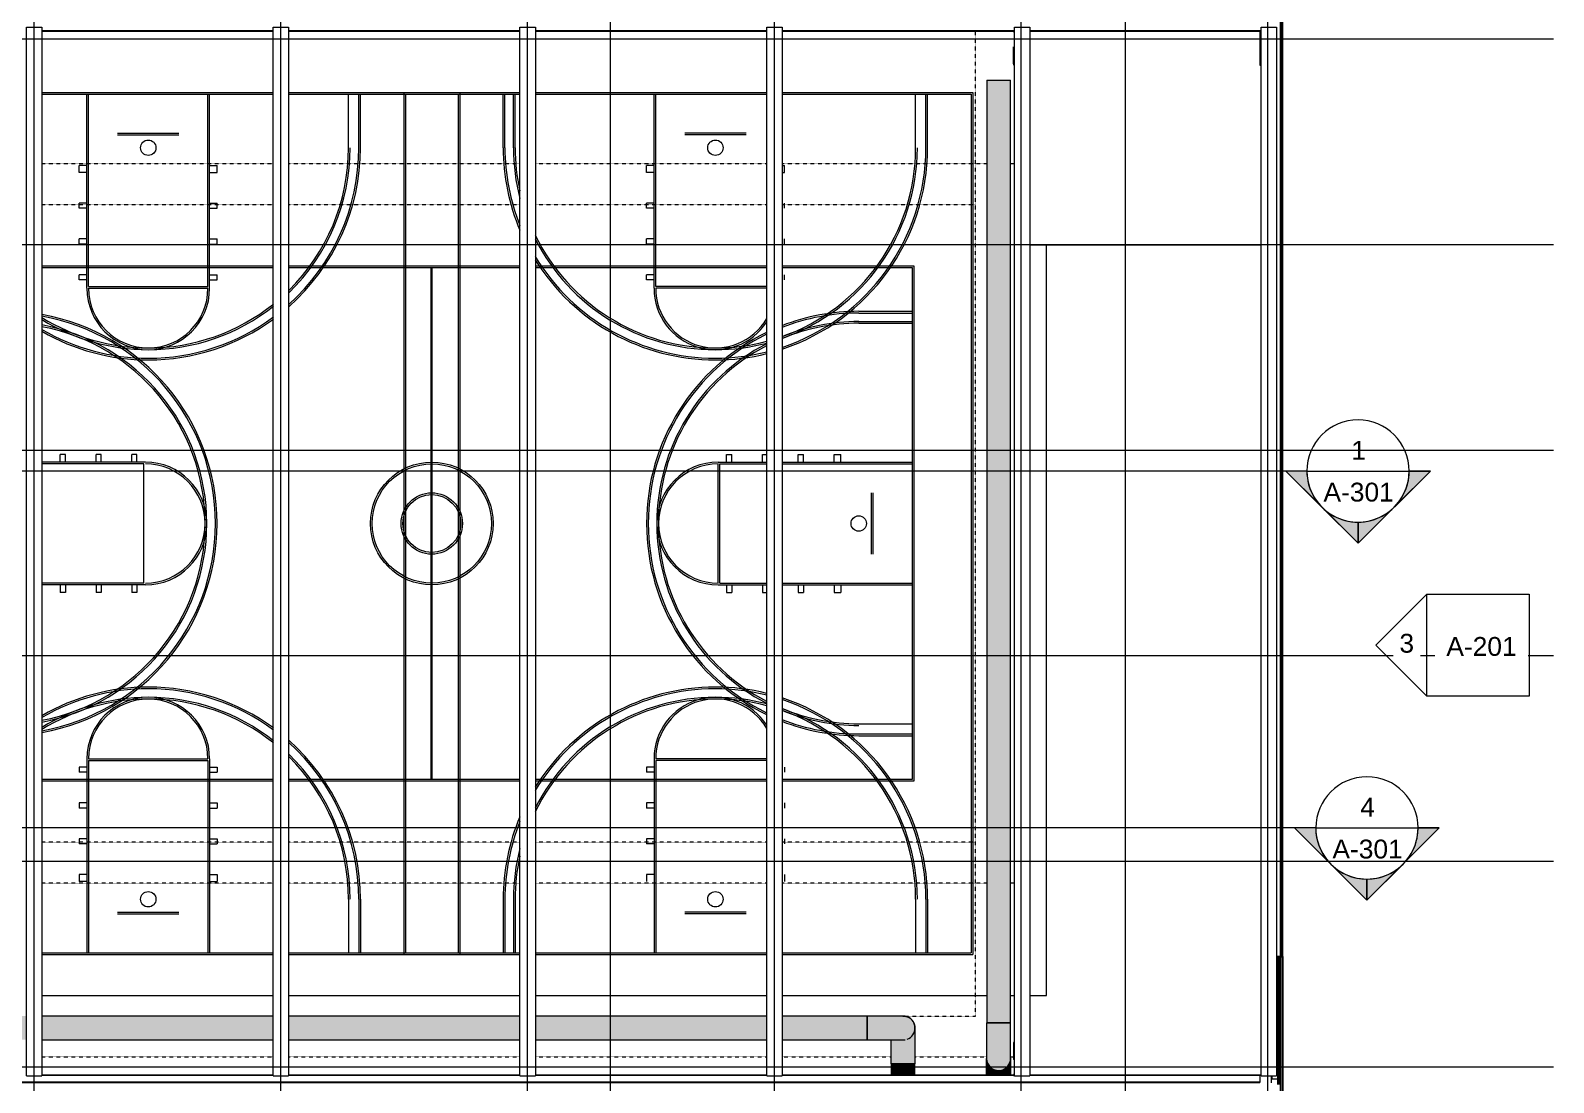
# Model space of a CAD drawing. Header units: inches. Extents: x 21571 to 32399, y -23276 to -19987.
# Drawn here: x 30612 to 32399, y -22368 to -21133 of the extents above; entities that cross this region are included whole.
import ezdxf

# ---------------------------------------------------------------- set-up
doc = ezdxf.new("R2010")
doc.units = ezdxf.units.IN
doc.header["$MEASUREMENT"] = 0
for name, pattern in [('Dash 1_16_', [0.125, 0.0625, -0.0625]), ('Grid Line 1_2_', [0.875, 0.5, -0.125, 0.125, -0.125]), ('Hidden', [0.28125, 0.1875, -0.09375])]:
    doc.linetypes.add(name, pattern=pattern)
for name, color, linetype, lineweight in [('A-FLOR', 192, 'Continuous', 9), ('A-FLOR-CLRS', 90, 'Dash 1_16_', 9), ('A-FLOR-OTLN', 90, 'Continuous', 9), ('A-GLAZ-CWMG', 51, 'Continuous', 9), ('A-PROP-SBCK', 71, 'Hidden', 25), ('A-WALL', 113, 'Continuous', 9), ('A-WALL-PATT', 111, 'Continuous', 25), ('C-BLDG-PADS', 91, 'Continuous', 9), ('C-TOPO', 7, 'Continuous', 9), ('G-ANNO-SYMB', 111, 'Continuous', 9), ('L-SITE-WALL', 31, 'Continuous', 9), ('M-HVAC-DUCT', 70, 'Continuous', 9), ('M-HVAC-DUCT-ANNO', 70, 'Continuous', 9), ('S-BEAM', 12, 'Continuous', 9), ('S-COLS', 52, 'Continuous', 9), ('S-GRID', 1, 'Continuous', 9)]:
    doc.layers.add(name, color=color, linetype=linetype, lineweight=lineweight)
doc.styles.add('Arial_1', font='arial.ttf', dxfattribs={"height": 22.129491})
pattern_1 = [(45, (5793.642, 0), (-23.758788, 23.758788), []), (45, (5793.642, 36), (-23.758788, 23.758788), [])]

# ---------------------------------------------------------------- blocks, each defined once
blk = doc.blocks.new('Family7 - Family7-772884-Roof Low')
at = {"layer": 'S-BEAM'}
for p, q in [((23076.9, -22360.2), (23076.9, -21129.5)), ((23076.9, -21129.5), (23094.9, -21129.5)), ((23094.9, -21129.5), (23094.9, -22360.2)), ((23076.9, -22360.2), (23094.9, -22360.2))]:
    blk.add_line(p, q, dxfattribs=at)
blk = doc.blocks.new('Girt_Z - 8_D-904143-Roof Low')
at = {"layer": 'S-BEAM'}
for p, q in [((22791.5, -22367.4), (26260.9, -22367.4)), ((22791.5, -22367.5), (26260.9, -22367.5)), ((22791.5, -22368.1), (26260.9, -22368.1)), ((25103.4, -22360.1), (24831.9, -22360.1)), ((25392.9, -22360.1), (25121.4, -22360.1)), ((25682.4, -22360.1), (25410.9, -22360.1)), ((25971.9, -22360.1), (25700.4, -22360.1)), ((26260.9, -22360.1), (25991.3, -22360.1)), ((26260.9, -22360.1), (26260.9, -22360.2)), ((26260.9, -22360.2), (26260.9, -22367.4)), ((26260.9, -22367.4), (26260.9, -22367.5)), ((26260.9, -22367.5), (26260.9, -22368.1))]:
    blk.add_line(p, q, dxfattribs=at)
blk = doc.blocks.new('Girt_Z - 8_D-984127-Roof Low')
at = {"layer": 'S-BEAM'}
for p, q in [((26282.6, -22364.1), (26282.6, -22220.5)), ((26282.7, -22364.1), (26282.7, -22220.5)), ((26283.3, -22364.1), (26283.3, -22220.5)), ((26275.3, -22360.2), (26275.3, -22364.1)), ((26275.4, -22364.1), (26275.3, -22364.1)), ((26282.2, -22364.1), (26275.4, -22364.1)), ((26282.6, -22364.1), (26282.2, -22364.1)), ((26282.7, -22364.1), (26282.6, -22364.1)), ((26283.3, -22364.1), (26282.7, -22364.1))]:
    blk.add_line(p, q, dxfattribs=at)
blk = doc.blocks.new('Round Elbow - 1_5 D-870650-Roof Low')
at = {"layer": 'M-HVAC-DUCT'}
for points in [[(25810.6, -22304.1), (25856.4, -22304.1), (25856.1, -22301.5), (25855.2, -22298.7), (25854.2, -22296.6), (25852.9, -22294.9), (25851.4, -22293.3), (25849.4, -22291.9), (25846.8, -22290.8), (25844.4, -22290.2), (25841.2, -22290.1), (25800.4, -22290.1), (25800.4, -22304.1), (25805.5, -22304.1)], [(25842.1, -22318.1), (25843.6, -22317.9), (25845.4, -22317.7), (25847.3, -22317.1), (25849.7, -22315.9), (25851.6, -22314.5), (25853.1, -22313.1), (25854.6, -22310.8), (25855.5, -22308.8), (25856.1, -22306.5), (25856.4, -22304.1), (25800.4, -22304.1), (25800.4, -22318.1), (25841.4, -22318.1)]]:
    blk.add_hatch(color=256, dxfattribs=at).paths.add_polyline_path(points, flags=0)
for p, q in [((25800.4, -22304.1), (25800.4, -22290.1)), ((25800.4, -22318.1), (25800.4, -22304.1))]:
    blk.add_line(p, q, dxfattribs=at)
at = {"layer": 'M-HVAC-DUCT', "flags": 128}
for points in [[(25842.4, -22290.1), (25842.3, -22290.1), (25842.2, -22290.1), (25842.1, -22290.1), (25841.8, -22290.1), (25841.5, -22290.1), (25841.2, -22290.1), (25840.7, -22290.1), (25840.2, -22290.1), (25839.7, -22290.1), (25839, -22290.1), (25838.4, -22290.1), (25837.6, -22290.1), (25836.8, -22290.1), (25835.9, -22290.1), (25835, -22290.1), (25834, -22290.1), (25833, -22290.1), (25831.9, -22290.1), (25830.8, -22290.1), (25829.6, -22290.1), (25828.4, -22290.1), (25827.1, -22290.1), (25825.8, -22290.1), (25824.4, -22290.1), (25823, -22290.1), (25821.6, -22290.1), (25820.2, -22290.1), (25818.7, -22290.1), (25817.1, -22290.1), (25815.6, -22290.1), (25814, -22290.1), (25812.4, -22290.1), (25810.8, -22290.1), (25809.1, -22290.1), (25807.5, -22290.1), (25805.8, -22290.1), (25804.2, -22290.1), (25802.5, -22290.1), (25800.8, -22290.1), (25800.4, -22290.1)], [(25800.4, -22318.1), (25802, -22318.1), (25803.7, -22318.1), (25805.4, -22318.1), (25807, -22318.1), (25808.7, -22318.1), (25810.3, -22318.1), (25812, -22318.1), (25813.6, -22318.1), (25815.2, -22318.1), (25816.7, -22318.1), (25818.2, -22318.1), (25819.8, -22318.1), (25821.2, -22318.1), (25822.7, -22318.1), (25824.1, -22318.1), (25825.4, -22318.1), (25826.8, -22318.1), (25828.1, -22318.1), (25829.3, -22318.1), (25830.5, -22318.1), (25831.6, -22318.1), (25832.7, -22318.1), (25833.8, -22318.1), (25834.8, -22318.1), (25835.7, -22318.1), (25836.6, -22318.1), (25837.4, -22318.1), (25838.2, -22318.1), (25838.9, -22318.1), (25839.5, -22318.1), (25840.1, -22318.1), (25840.6, -22318.1), (25841, -22318.1), (25841.4, -22318.1), (25841.7, -22318.1), (25842, -22318.1), (25842.2, -22318.1), (25842.3, -22318.1), (25842.4, -22318.1), (25842.4, -22318.1)]]:
    blk.add_lwpolyline(points, dxfattribs=at)
at = {"layer": 'M-HVAC-DUCT'}
for start, end in [(90, 90.5138), (81.7791, 90), (0, 80), (290, 0), (270, 280)]:
    blk.add_arc((25842.4, -22304.1), 14, start, end, dxfattribs=at)
blk = doc.blocks.new('Round Elbow - 1_5 D-V4-Roof Low')
at = {"layer": 'M-HVAC-DUCT'}
for points in [[(25949.2, -22359.3), (25954.5, -22359.3), (25954.5, -22354.1), (25952, -22353.8), (25949.2, -22352.9), (25947.1, -22351.8), (25945.2, -22350.4), (25943.5, -22348.5), (25942.2, -22346.7), (25941.3, -22344.3), (25940.7, -22342.3), (25940.5, -22341), (25940.5, -22359.3), (25949.1, -22359.3)], [(25956.7, -22359.3), (25968.5, -22359.3), (25968.5, -22340.2), (25968.3, -22342.6), (25967.4, -22345.5), (25966.4, -22347.4), (25964.9, -22349.5), (25962.5, -22351.5), (25960.4, -22352.7), (25957.8, -22353.6), (25955.8, -22354), (25954.5, -22354.1), (25954.5, -22359.3), (25955.8, -22359.3)]]:
    blk.add_hatch(color=256, dxfattribs=at).paths.add_polyline_path(points, flags=0)
at = {"layer": 'M-HVAC-DUCT', "flags": 128}
for points in [[(25940.5, -22359.3), (25940.5, -22358.3), (25940.5, -22357), (25940.5, -22355.6), (25940.5, -22354.4), (25940.5, -22353.1), (25940.5, -22351.9), (25940.5, -22350.8), (25940.5, -22349.7), (25940.5, -22348.6), (25940.5, -22347.6), (25940.5, -22346.7), (25940.5, -22345.8), (25940.5, -22345), (25940.5, -22344.2), (25940.5, -22343.5), (25940.5, -22342.9), (25940.5, -22342.3), (25940.5, -22341.8), (25940.5, -22341.4), (25940.5, -22341), (25940.5, -22340.7), (25940.5, -22340.4), (25940.5, -22340.2), (25940.5, -22340.1), (25940.5, -22340.1), (25940.5, -22340.1)], [(25968.5, -22339.7), (25968.5, -22339.9), (25968.5, -22340.1)], [(25968.5, -22340.1), (25968.5, -22340.2), (25968.5, -22340.4), (25968.5, -22340.6), (25968.5, -22340.9), (25968.5, -22341.3), (25968.5, -22341.7), (25968.5, -22342.2), (25968.5, -22342.7), (25968.5, -22343.4), (25968.5, -22344.1), (25968.5, -22344.8), (25968.5, -22345.6), (25968.5, -22346.5), (25968.5, -22347.4), (25968.5, -22348.4), (25968.5, -22349.4), (25968.5, -22350.5), (25968.5, -22351.6), (25968.5, -22352.8), (25968.5, -22354), (25968.5, -22355.3), (25968.5, -22356.6), (25968.5, -22358), (25968.5, -22359.3)]]:
    blk.add_lwpolyline(points, dxfattribs=at)
at = {"layer": 'M-HVAC-DUCT'}
for start, end in [(351.7795, 0), (193.7244, 200)]:
    blk.add_arc((25954.5, -22340.1), 14, start, end, dxfattribs=at)
blk = doc.blocks.new('Round Elbow - 1_5 D-V5-Roof Low')
at = {"layer": 'M-HVAC-DUCT'}
for points in [[(25854.7, -22346.1), (25856.4, -22346.1), (25856.4, -22304.1), (25856.1, -22306.6), (25855.1, -22309.6), (25853.9, -22311.8), (25852.5, -22313.7), (25850.3, -22315.5), (25848.2, -22316.7), (25845.6, -22317.6), (25843.1, -22318), (25842.4, -22318.1), (25842.4, -22346.1), (25854.5, -22346.1)], [(25842.4, -22346.1), (25842.4, -22318.1), (25828.4, -22318.1), (25828.4, -22346.1), (25839.9, -22346.1)]]:
    blk.add_hatch(color=256, dxfattribs=at).paths.add_polyline_path(points, flags=0)
for p, q in [((25842.2, -22290.1), (25842.4, -22290.1)), ((25842.4, -22346.1), (25828.4, -22346.1)), ((25856.4, -22346.1), (25842.4, -22346.1))]:
    blk.add_line(p, q, dxfattribs=at)
at = {"layer": 'M-HVAC-DUCT', "flags": 128}
for points in [[(25842.4, -22290.1), (25842.9, -22290.1), (25843.5, -22290.1), (25844, -22290.2), (25844.6, -22290.2), (25844.8, -22290.3)], [(25844.8, -22290.3), (25845.1, -22290.3), (25845.7, -22290.5), (25846.2, -22290.6), (25846.8, -22290.8), (25847.1, -22290.9)], [(25847.2, -22290.9), (25847.3, -22291), (25847.8, -22291.2), (25848.3, -22291.4), (25848.8, -22291.6), (25849.3, -22291.9), (25849.8, -22292.2), (25850.3, -22292.5), (25850.7, -22292.8), (25851.2, -22293.2), (25851.3, -22293.3)], [(25851.4, -22293.3), (25851.6, -22293.5), (25852, -22293.9), (25852.4, -22294.3), (25852.8, -22294.7), (25853.1, -22295.1), (25853.5, -22295.6), (25853.8, -22296), (25854.1, -22296.5), (25854.4, -22297), (25854.7, -22297.5), (25855, -22298), (25855.2, -22298.5), (25855.4, -22299), (25855.5, -22299.3)], [(25855.5, -22299.3), (25855.6, -22299.5), (25855.8, -22300), (25855.9, -22300.6), (25856, -22301.1), (25856.2, -22301.7), (25856.2, -22302.2), (25856.3, -22302.8), (25856.3, -22303.3), (25856.4, -22303.9), (25856.4, -22304.1)], [(25856.4, -22304.1), (25856.4, -22304.2), (25856.4, -22304.4), (25856.4, -22304.6), (25856.4, -22304.9), (25856.4, -22305.3), (25856.4, -22305.7), (25856.4, -22306.2), (25856.4, -22306.7), (25856.4, -22307.4), (25856.4, -22308.1), (25856.4, -22308.8), (25856.4, -22309.6), (25856.4, -22310.5), (25856.4, -22311.4), (25856.4, -22312.4), (25856.4, -22313.4), (25856.4, -22314.5), (25856.4, -22315.6), (25856.4, -22316.8), (25856.4, -22318), (25856.4, -22319.3), (25856.4, -22320.6), (25856.4, -22322), (25856.4, -22323.4), (25856.4, -22324.8), (25856.4, -22326.3), (25856.4, -22327.8), (25856.4, -22329.3), (25856.4, -22330.8), (25856.4, -22332.4), (25856.4, -22334), (25856.4, -22335.6), (25856.4, -22337.3), (25856.4, -22338.9), (25856.4, -22340.6), (25856.4, -22342.2), (25856.4, -22343.9), (25856.4, -22345.6), (25856.4, -22346.1)], [(25828.4, -22346.1), (25828.4, -22344.4), (25828.4, -22342.7), (25828.4, -22341), (25828.4, -22339.4), (25828.4, -22337.7), (25828.4, -22336.1), (25828.4, -22334.4), (25828.4, -22332.8), (25828.4, -22331.3), (25828.4, -22329.7), (25828.4, -22328.2), (25828.4, -22326.7), (25828.4, -22325.2), (25828.4, -22323.7), (25828.4, -22322.3), (25828.4, -22321), (25828.4, -22319.6), (25828.4, -22318.4), (25828.4, -22318.1)]]:
    blk.add_lwpolyline(points, dxfattribs=at)
at = {"layer": 'M-HVAC-DUCT'}
for start, end in [(90, 90.5138), (87.1921, 90), (81.7791, 82.4821)]:
    blk.add_arc((25842.4, -22304.1), 14, start, end, dxfattribs=at)
blk = doc.blocks.new('Round Elbow - 1_5 D-V7-Roof Low')
at = {"layer": 'M-HVAC-DUCT'}
for points in [[(25954.5, -22354.1), (25954.5, -22298.1), (25940.5, -22298.1), (25940.6, -22340.8), (25940.9, -22343.1), (25941.7, -22345.5), (25942.6, -22347.3), (25944.2, -22349.4), (25945.5, -22350.8), (25947.8, -22352.3), (25949.8, -22353.2), (25952.1, -22353.8)], [(25954.5, -22354.1), (25957, -22353.8), (25959.7, -22353), (25961.5, -22352.2), (25963.5, -22350.8), (25965.5, -22348.7), (25966.7, -22347.1), (25967.7, -22344.8), (25968.4, -22342), (25968.5, -22339.1), (25968.4, -22298.1), (25954.5, -22298.1), (25954.5, -22353.8)]]:
    blk.add_hatch(color=256, dxfattribs=at).paths.add_polyline_path(points, flags=0)
for p, q in [((25940.5, -22298.1), (25954.5, -22298.1)), ((25954.5, -22298.1), (25968.5, -22298.1))]:
    blk.add_line(p, q, dxfattribs=at)
at = {"layer": 'M-HVAC-DUCT', "flags": 128}
for points in [[(25940.5, -22298.1), (25940.5, -22299.7), (25940.5, -22301.4), (25940.5, -22303.1), (25940.5, -22304.7), (25940.5, -22306.4), (25940.5, -22308), (25940.5, -22309.7), (25940.5, -22311.3), (25940.5, -22312.8), (25940.5, -22314.4), (25940.5, -22315.9), (25940.5, -22317.4), (25940.5, -22318.9), (25940.5, -22320.4), (25940.5, -22321.8), (25940.5, -22323.1), (25940.5, -22324.5), (25940.5, -22325.7), (25940.5, -22327), (25940.5, -22328.2), (25940.5, -22329.3), (25940.5, -22330.4), (25940.5, -22331.5), (25940.5, -22332.5), (25940.5, -22333.4), (25940.5, -22334.3), (25940.5, -22335.1), (25940.5, -22335.9), (25940.5, -22336.6), (25940.5, -22337.2), (25940.5, -22337.8), (25940.5, -22338.3), (25940.5, -22338.7), (25940.5, -22339.1), (25940.5, -22339.4), (25940.5, -22339.7), (25940.5, -22339.9), (25940.5, -22340), (25940.5, -22340.1), (25940.5, -22340.1)], [(25968.5, -22340.1), (25968.5, -22340), (25968.5, -22339.9), (25968.5, -22339.8), (25968.5, -22339.5), (25968.5, -22339.2), (25968.5, -22338.8), (25968.5, -22338.4), (25968.5, -22337.9), (25968.5, -22337.4), (25968.5, -22336.7), (25968.5, -22336.1), (25968.5, -22335.3), (25968.5, -22334.5), (25968.5, -22333.6), (25968.5, -22332.7), (25968.5, -22331.7), (25968.5, -22330.7), (25968.5, -22329.6), (25968.5, -22328.5), (25968.5, -22327.3), (25968.5, -22326.1), (25968.5, -22324.8), (25968.5, -22323.5), (25968.5, -22322.1), (25968.5, -22320.7), (25968.5, -22319.3), (25968.5, -22317.8), (25968.5, -22316.4), (25968.5, -22314.8), (25968.5, -22313.3), (25968.5, -22311.7), (25968.5, -22310.1), (25968.5, -22308.5), (25968.5, -22306.8), (25968.5, -22305.2), (25968.5, -22303.5), (25968.5, -22301.9), (25968.5, -22300.2), (25968.5, -22298.5), (25968.5, -22298.1)]]:
    blk.add_lwpolyline(points, dxfattribs=at)
at = {"layer": 'M-HVAC-DUCT'}
for start, end in [(180, 270), (351.7795, 0), (270, 350)]:
    blk.add_arc((25954.5, -22340.1), 14, start, end, dxfattribs=at)
blk = doc.blocks.new('Rectangular Mullion - Profile_Polycarbonate_right-1002646-Roof Low')
at = {"layer": 'A-GLAZ-CWMG', "lineweight": 13}
for p, q in [((0, 1.141125), (-3.622, 1.141125)), ((-3.622, 1.141125), (-3.622, 0.787125)), ((-3.622, 0.787125), (-3.372, 0.787125)), ((-3.5595, 0.849625), (-3.5595, 1.078625)), ((-3.5595, 1.078625), (-0.0625, 1.078625)), ((-3.372, 0.849625), (-3.5595, 0.849625)), ((-3.372, 0.787125), (-3.372, 0.849625)), ((-0.0625, 1.078625), (-0.0625, -0.922375)), ((0, -0.984875), (0, 1.141125)), ((-2.7715, -0.859875), (-2.834, -0.859875)), ((-2.834, -0.859875), (-2.834, -0.984875)), ((-2.834, -0.984875), (0, -0.984875)), ((-2.7715, -0.922375), (-2.7715, -0.859875)), ((-0.0625, -0.922375), (-2.7715, -0.922375))]:
    blk.add_line(p, q, dxfattribs=at)
blk = doc.blocks.new('Section - Section Head - Filled-1526-Roof Low')
at = {"layer": 'G-ANNO-SYMB'}
h = blk.add_hatch(color=256, dxfattribs=at)
edge = h.paths.add_edge_path(flags=0)
edge.add_line((-0.4268, 0.1768), (-0.25, 0.3536))
edge.add_line((-0.25, 0.3536), (-0.25, 0.25))
edge.add_arc((-0.25, 0), 0.25, 90, 135)
h = blk.add_hatch(color=256, dxfattribs=at)
edge = h.paths.add_edge_path(flags=0)
edge.add_arc((-0.25, 0), 0.25, 45, 90)
edge.add_line((-0.25, 0.25), (-0.25, 0.3536))
edge.add_line((-0.25, 0.3536), (-0.0732, 0.1768))
h = blk.add_hatch(color=256, dxfattribs=at)
edge = h.paths.add_edge_path(flags=0)
edge.add_arc((-0.25, 0), 0.2503, 137.9216, 180)
edge.add_line((-0.5003, 0), (-0.6036, 0))
edge.add_line((-0.6036, 0), (-0.4358, 0.1678))
h = blk.add_hatch(color=256, dxfattribs=at)
edge = h.paths.add_edge_path(flags=0)
edge.add_line((-0.0642, 0.1678), (0.1036, 0))
edge.add_line((0.1036, 0), (0.0003, 0))
edge.add_arc((-0.25, 0), 0.2503, 0, 42.0784)
for p, q in [((-0.25, 0.3536), (-0.6036, 0)), ((-0.25, 0.3536), (-0.4268, 0.1768)), ((-0.25, 0.3536), (0.1036, 0)), ((-0.25, 0.25), (-0.25, 0.3536)), ((-0.0732, 0.1768), (-0.25, 0.3536)), ((-0.25, 0.3536), (-0.25, 0.25)), ((-0.4358, 0.1678), (-0.6036, 0)), ((0.1036, 0), (-0.0642, 0.1678)), ((-0.6036, 0), (-0.5003, 0)), ((0.0003, 0), (0.1036, 0)), ((-0.5, 0), (-0.6036, 0)), ((0, 0), (0.1036, 0))]:
    blk.add_line(p, q, dxfattribs=at)
for radius, start, end in [(0.25, 360, 180), (0.25, 90, 135), (0.25, 45, 90), (0.2503, 137.9216, 180), (0.2503, 0, 42.0784), (0.25, 180, 360)]:
    blk.add_arc((-0.25, 0), radius, start, end, dxfattribs=at)
blk = doc.blocks.new('Elevation - Detail Number-93309-Roof Low')
at = {"layer": 'G-ANNO-SYMB'}
for p, q in [((-0.25, -0.25), (-0.25, 0.25)), ((-0.25, 0.25), (0.25, 0.25)), ((0.25, 0.25), (0.25, -0.25)), ((0.25, -0.25), (-0.25, -0.25))]:
    blk.add_line(p, q, dxfattribs=at)
blk = doc.blocks.new('Elevation - Detail Number-93036-Roof Low')
at = {"layer": 'G-ANNO-SYMB'}
for p, q in [((0, 0.25), (-0.25, 0)), ((0.25, 0), (0, 0.25)), ((-0.25, 0), (0.25, 0))]:
    blk.add_line(p, q, dxfattribs=at)

msp = doc.modelspace()

# ---------------------------------------------------------------- hatches: boundary and pattern name
at = {"layer": 'A-WALL-PATT', "lineweight": 9}
h = msp.add_hatch(dxfattribs=at)
h.set_pattern_fill('FP_3', color=256, style=0, pattern_type=2)
h.set_pattern_definition([(0, (5793.642, 0), (0, 30), []), (90, (5793.642, 0), (-30, 2e-15), [])])
h.paths.add_polyline_path([(32078.9, -22220.4), (32079.9, -22220.4), (32079.9, -21123.8), (32078.9, -21123.8), (32078.9, -22104.4)], flags=0)
at = {"layer": 'M-HVAC-DUCT', "lineweight": 5}
for points in [[(31741.2, -22298.1), (31748.2, -22298), (31748.2, -21191.9), (31734.2, -21191.9), (31734.2, -22298.1), (31739.2, -22298.1)], [(31748.2, -22298.1), (31762.2, -22298), (31762.2, -21191.9), (31748.2, -21191.9), (31748.2, -22298)], [(31636, -22359.3), (31636, -22346.1), (31622, -22346.1), (31622, -22359.3), (31634, -22359.3)], [(31649.3, -22359.3), (31650, -22359.3), (31650, -22346.1), (31636, -22346.1), (31636, -22359.3), (31649.2, -22359.3)]]:
    msp.add_hatch(color=256, dxfattribs=at).paths.add_polyline_path(points, flags=0)
h = msp.add_hatch(color=256, dxfattribs=at)
h.paths.add_polyline_path([(31494, -22304.1), (31594, -22304.1), (31594, -22290.1), (31494, -22290.1), (31494, -22301.8)], flags=0)
h.paths.add_polyline_path([(31476, -22304.1), (31476, -22290.1), (31204.5, -22290.1), (31204.5, -22304.1), (31466.4, -22304.1)], flags=0)
h.paths.add_polyline_path([(31186.5, -22304.1), (31186.5, -22290.1), (30915, -22290.2), (30915, -22304.1), (31051.7, -22304.1)], flags=0)
h.paths.add_polyline_path([(30897, -22304.1), (30897, -22290.1), (30625.5, -22290.1), (30625.5, -22304.1), (30775.3, -22304.1)], flags=0)
h.paths.add_polyline_path([(30607.5, -22304.1), (30607.5, -22290.1), (30336, -22290.1), (30336, -22304.1), (30498.8, -22304.1)], flags=0)
h.paths.add_polyline_path([(30318, -22304.1), (30318, -22290.1), (30196, -22290.1), (30196, -22304.1), (30222.3, -22304.1)], flags=0)
h = msp.add_hatch(color=256, dxfattribs=at)
h.paths.add_polyline_path([(30637, -22318.1), (30897, -22317.9), (30897, -22304.1), (30625.5, -22304.1), (30625.5, -22318.1)], flags=0)
h.paths.add_polyline_path([(31328.2, -22318.1), (31476, -22318.1), (31476, -22304.1), (31204.5, -22304.1), (31204.5, -22318.1)], flags=0)
h.paths.add_polyline_path([(30196, -22318.1), (30318, -22318), (30318, -22304.1), (30196, -22304.1), (30196, -22317.8)], flags=0)
h.paths.add_polyline_path([(30336, -22318.1), (30607.5, -22318), (30607.5, -22304.1), (30336, -22304.1), (30336, -22318)], flags=0)
h.paths.add_polyline_path([(31186.5, -22318.1), (31186.5, -22304.1), (30915, -22304.1), (30915, -22318.1), (31051.7, -22318.1)], flags=0)
h.paths.add_polyline_path([(31594, -22318.1), (31594, -22304.1), (31494, -22304.1), (31494, -22318.1), (31570.1, -22318.1)], flags=0)
at = {"layer": 'S-COLS'}
h = msp.add_hatch(dxfattribs=at)
h.set_pattern_fill('FP_2', color=256, style=0, pattern_type=2)
h.set_pattern_definition(pattern_1)
h.paths.add_polyline_path([(31765.5, -21173.9), (31766.9, -21173.9), (31766.9, -21172.6), (31765.5, -21172.6)], flags=0)
h = msp.add_hatch(dxfattribs=at)
h.set_pattern_fill('FP_2', color=256, style=0, pattern_type=2)
h.set_pattern_definition(pattern_1)
h.paths.add_polyline_path([(31765.5, -22360.1), (31766.9, -22360.1), (31766.9, -22358.8), (31765.5, -22358.8)], flags=0)

# ---------------------------------------------------------------- linework, layer by layer
at = {"layer": 'A-FLOR'}
for p, q in [((32055, -21174.6), (32055, -21133.8)), ((32056.4, -21174.6), (32055, -21174.6)), ((31784.9, -21385.1), (32056.4, -21385.1)), ((31804.3, -22266.1), (31804.3, -21385.1)), ((30625.5, -22266.1), (30897, -22266.1)), ((30915, -22266.1), (31186.5, -22266.1)), ((31204.5, -22266.1), (31476, -22266.1)), ((31494, -22266.1), (31734.2, -22266.1)), ((31762.2, -22266.1), (31766.9, -22266.1)), ((31784.9, -22266.1), (31804.3, -22266.1))]:
    msp.add_line(p, q, dxfattribs=at)
at = {"layer": 'A-FLOR-CLRS'}
for p, q in [((31721, -22290.1), (31721, -21134.1)), ((30897, -21290.1), (30625.5, -21290.1)), ((31186.5, -21290.1), (30915, -21290.1)), ((31476, -21290.1), (31204.5, -21290.1)), ((31734.2, -21290.1), (31494, -21290.1)), ((31766.9, -21290.1), (31762.2, -21290.1)), ((30897, -21338.1), (30625.5, -21338.1)), ((31186.5, -21338.1), (30915, -21338.1)), ((31476, -21338.1), (31204.5, -21338.1)), ((31721, -21338.1), (31494, -21338.1)), ((30897, -22086.1), (30625.5, -22086.1)), ((31186.5, -22086.1), (30915, -22086.1)), ((31476, -22086.1), (31204.5, -22086.1)), ((31721, -22086.1), (31494, -22086.1)), ((30897, -22134.1), (30625.5, -22134.1)), ((31186.5, -22134.1), (30915, -22134.1)), ((31476, -22134.1), (31204.5, -22134.1)), ((31734.2, -22134.1), (31494, -22134.1)), ((31766.9, -22134.1), (31762.2, -22134.1)), ((31635.8, -22290.1), (31721, -22290.1)), ((30625.5, -22338.1), (30897, -22338.1)), ((30915, -22338.1), (31186.5, -22338.1)), ((31204.5, -22338.1), (31476, -22338.1)), ((31494, -22338.1), (31622, -22338.1)), ((31650, -22338.1), (31734.2, -22338.1)), ((31762.2, -22338.1), (31765.5, -22338.1))]:
    msp.add_line(p, q, dxfattribs=at)
at = {"layer": 'A-FLOR-OTLN'}
for p, q in [((30625.5, -21206.1), (30897, -21206.1)), ((30625.5, -21208.1), (30897, -21208.1)), ((30678.3, -21436.1), (30678.3, -21208.1)), ((30680.3, -21434.1), (30680.3, -21208.1)), ((30820.3, -21434.1), (30820.3, -21208.1)), ((30822.3, -21436.1), (30822.3, -21208.1)), ((30915, -21206.1), (31186.5, -21206.1)), ((30915, -21208.1), (31186.5, -21208.1)), ((30985.3, -21271.1), (30985.3, -21208.1)), ((30997.3, -21271.1), (30997.3, -21208.1)), ((30999.3, -21271.1), (30999.3, -21208.1)), ((31050.3, -21206.1), (31050.3, -22218.1)), ((31052.3, -21208.1), (31052.3, -22216.1)), ((31113.8, -21208.1), (31113.8, -22216.1)), ((31115.8, -21206.1), (31115.8, -22218.1)), ((31166.8, -21271.1), (31166.8, -21208.1)), ((31168.8, -21271.1), (31168.8, -21208.1)), ((31178.8, -21271.1), (31178.8, -21208.1)), ((31180.8, -21271.1), (31180.8, -21208.1)), ((31204.5, -21206.1), (31476, -21206.1)), ((31204.5, -21208.1), (31476, -21208.1)), ((31343.8, -21436.1), (31343.8, -21208.1)), ((31345.8, -21434.1), (31345.8, -21208.1)), ((31494, -21206.1), (31717.8, -21206.1)), ((31494, -21208.1), (31715.8, -21208.1)), ((31650.8, -21271.1), (31650.8, -21208.1)), ((31662.8, -21271.1), (31662.8, -21208.1)), ((31664.8, -21271.1), (31664.8, -21208.1)), ((31715.8, -21208.1), (31715.8, -22216.1)), ((31717.8, -21206.1), (31717.8, -22218.1)), ((30714.3, -21254.1), (30786.3, -21254.1)), ((30714.3, -21256.1), (30786.3, -21256.1)), ((31451.8, -21254.1), (31379.8, -21254.1)), ((31451.8, -21256.1), (31379.8, -21256.1)), ((30678.3, -21292.1), (30669.3, -21292.1)), ((30669.3, -21300.1), (30669.3, -21292.1)), ((30678.3, -21300.1), (30669.3, -21300.1)), ((30822.3, -21292.1), (30831.3, -21292.1)), ((30822.3, -21300.1), (30831.3, -21300.1)), ((30831.3, -21300.1), (30831.3, -21292.1)), ((31343.8, -21292.1), (31334.8, -21292.1)), ((31334.8, -21300.1), (31334.8, -21292.1)), ((31343.8, -21300.1), (31334.8, -21300.1)), ((31494, -21292.1), (31496.8, -21292.1)), ((31494, -21300.1), (31496.8, -21300.1)), ((31496.8, -21300.1), (31496.8, -21292.1)), ((30678.3, -21336.1), (30669.3, -21336.1)), ((30669.3, -21342.1), (30669.3, -21336.1)), ((30822.3, -21336.1), (30831.3, -21336.1)), ((30831.3, -21342.1), (30831.3, -21336.1)), ((31343.8, -21336.1), (31334.8, -21336.1)), ((31334.8, -21342.1), (31334.8, -21336.1)), ((31496.8, -21342.1), (31496.8, -21336.1)), ((30678.3, -21342.1), (30669.3, -21342.1)), ((30822.3, -21342.1), (30831.3, -21342.1)), ((31343.8, -21342.1), (31334.8, -21342.1)), ((30678.3, -21378.1), (30669.3, -21378.1)), ((30669.3, -21384.1), (30669.3, -21378.1)), ((30678.3, -21384.1), (30669.3, -21384.1)), ((30822.3, -21378.1), (30831.3, -21378.1)), ((30822.3, -21384.1), (30831.3, -21384.1)), ((30831.3, -21384.1), (30831.3, -21378.1)), ((31343.8, -21378.1), (31334.8, -21378.1)), ((31334.8, -21384.1), (31334.8, -21378.1)), ((31343.8, -21384.1), (31334.8, -21384.1)), ((31496.8, -21384.1), (31496.8, -21378.1)), ((30897, -21410.1), (30625.5, -21410.1)), ((31186.5, -21410.1), (30915, -21410.1)), ((31476, -21410.1), (31204.5, -21410.1)), ((31649, -21410.1), (31494, -21410.1)), ((31649, -22014.1), (31649, -21410.1)), ((30897, -21412.1), (30625.5, -21412.1)), ((30678.3, -21420.1), (30669.3, -21420.1)), ((30669.3, -21426.1), (30669.3, -21420.1)), ((30678.3, -21426.1), (30669.3, -21426.1)), ((30822.3, -21420.1), (30831.3, -21420.1)), ((30822.3, -21426.1), (30831.3, -21426.1)), ((30831.3, -21426.1), (30831.3, -21420.1)), ((31186.5, -21412.1), (30915, -21412.1)), ((31082, -21412.1), (31082, -22012.1)), ((31083, -21412.1), (31083, -22012.1)), ((31476, -21412.1), (31204.5, -21412.1)), ((31343.8, -21420.1), (31334.8, -21420.1)), ((31334.8, -21426.1), (31334.8, -21420.1)), ((31343.8, -21426.1), (31334.8, -21426.1)), ((31647, -21412.1), (31494, -21412.1)), ((31496.8, -21426.1), (31496.8, -21420.1)), ((31647, -22012.1), (31647, -21412.1)), ((30680.3, -21434.1), (30820.3, -21434.1)), ((30680.3, -21436.1), (30820.3, -21436.1)), ((31476, -21434.1), (31345.8, -21434.1)), ((31476, -21436.1), (31345.8, -21436.1)), ((31584, -21463.1), (31647, -21463.1)), ((31584, -21465.1), (31647, -21465.1)), ((31584, -21475.1), (31647, -21475.1)), ((31584, -21477.1), (31647, -21477.1)), ((30747, -21640.1), (30625.5, -21640.1)), ((30745, -21642.1), (30625.5, -21642.1)), ((30647, -21640.1), (30647, -21631.1)), ((30653, -21631.1), (30647, -21631.1)), ((30653, -21640.1), (30653, -21631.1)), ((30689, -21640.1), (30689, -21631.1)), ((30695, -21631.1), (30689, -21631.1)), ((30695, -21640.1), (30695, -21631.1)), ((30731, -21640.1), (30731, -21631.1)), ((30737, -21631.1), (30731, -21631.1)), ((30737, -21640.1), (30737, -21631.1)), ((30745, -21782.1), (30745, -21642.1)), ((31419, -21640.1), (31476, -21640.1)), ((31419, -21782.1), (31419, -21642.1)), ((31421, -21782.1), (31421, -21642.1)), ((31421, -21642.1), (31476, -21642.1)), ((31429, -21631.1), (31435, -21631.1)), ((31429, -21640.1), (31429, -21631.1)), ((31435, -21640.1), (31435, -21631.1)), ((31471, -21631.1), (31476, -21631.1)), ((31471, -21640.1), (31471, -21631.1)), ((31494, -21640.1), (31647, -21640.1)), ((31494, -21642.1), (31647, -21642.1)), ((31513, -21631.1), (31519, -21631.1)), ((31513, -21640.1), (31513, -21631.1)), ((31519, -21640.1), (31519, -21631.1)), ((31555, -21631.1), (31563, -21631.1)), ((31555, -21640.1), (31555, -21631.1)), ((31563, -21640.1), (31563, -21631.1)), ((31599, -21748.1), (31599, -21676.1)), ((31601, -21748.1), (31601, -21676.1)), ((30745, -21782.1), (30625.5, -21782.1)), ((30747, -21784.1), (30625.5, -21784.1)), ((30647, -21784.1), (30647, -21793.1)), ((30653, -21784.1), (30653, -21793.1)), ((30689, -21784.1), (30689, -21793.1)), ((30695, -21784.1), (30695, -21793.1)), ((30731, -21784.1), (30731, -21793.1)), ((30737, -21784.1), (30737, -21793.1)), ((31419, -21784.1), (31476, -21784.1)), ((31421, -21782.1), (31476, -21782.1)), ((31429, -21784.1), (31429, -21793.1)), ((31435, -21784.1), (31435, -21793.1)), ((31471, -21784.1), (31471, -21793.1)), ((31494, -21782.1), (31647, -21782.1)), ((31494, -21784.1), (31647, -21784.1)), ((31513, -21784.1), (31513, -21793.1)), ((31519, -21784.1), (31519, -21793.1)), ((31555, -21784.1), (31555, -21793.1)), ((31563, -21784.1), (31563, -21793.1)), ((30653, -21793.1), (30647, -21793.1)), ((30695, -21793.1), (30689, -21793.1)), ((30737, -21793.1), (30731, -21793.1)), ((31429, -21793.1), (31435, -21793.1)), ((31471, -21793.1), (31476, -21793.1)), ((31513, -21793.1), (31519, -21793.1)), ((31555, -21793.1), (31563, -21793.1)), ((31584, -21947.1), (31647, -21947.1)), ((31584, -21959.1), (31647, -21959.1)), ((31584, -21961.1), (31647, -21961.1)), ((30669.3, -21998.1), (30669.3, -22004.1)), ((30678.3, -21998.1), (30669.3, -21998.1)), ((30678.3, -21988.1), (30678.3, -22216.1)), ((30680.3, -21988.1), (30820.3, -21988.1)), ((30680.3, -21990.1), (30820.3, -21990.1)), ((30680.3, -21990.1), (30680.3, -22216.1)), ((30820.3, -21990.1), (30820.3, -22216.1)), ((30822.3, -21988.1), (30822.3, -22216.1)), ((30822.3, -21998.1), (30831.3, -21998.1)), ((30831.3, -21998.1), (30831.3, -22004.1)), ((31334.8, -21998.1), (31334.8, -22004.1)), ((31343.8, -21998.1), (31334.8, -21998.1)), ((31343.8, -21988.1), (31343.8, -22216.1)), ((31476, -21988.1), (31345.8, -21988.1)), ((31476, -21990.1), (31345.8, -21990.1)), ((31345.8, -21990.1), (31345.8, -22216.1)), ((31496.8, -21998.1), (31496.8, -22004.1)), ((30625.5, -22012.1), (30897, -22012.1)), ((30625.5, -22014.1), (30897, -22014.1)), ((30678.3, -22004.1), (30669.3, -22004.1)), ((30822.3, -22004.1), (30831.3, -22004.1)), ((30915, -22012.1), (31186.5, -22012.1)), ((30915, -22014.1), (31186.5, -22014.1)), ((31204.5, -22012.1), (31476, -22012.1)), ((31204.5, -22014.1), (31476, -22014.1)), ((31343.8, -22004.1), (31334.8, -22004.1)), ((31494, -22012.1), (31647, -22012.1)), ((31494, -22014.1), (31649, -22014.1)), ((30669.3, -22040.1), (30669.3, -22046.1)), ((30678.3, -22040.1), (30669.3, -22040.1)), ((30678.3, -22046.1), (30669.3, -22046.1)), ((30822.3, -22040.1), (30831.3, -22040.1)), ((30822.3, -22046.1), (30831.3, -22046.1)), ((30831.3, -22040.1), (30831.3, -22046.1)), ((31334.8, -22040.1), (31334.8, -22046.1)), ((31343.8, -22040.1), (31334.8, -22040.1)), ((31343.8, -22046.1), (31334.8, -22046.1)), ((31496.8, -22040.1), (31496.8, -22046.1)), ((30669.3, -22082.1), (30669.3, -22088.1)), ((30678.3, -22082.1), (30669.3, -22082.1)), ((30678.3, -22088.1), (30669.3, -22088.1)), ((30822.3, -22082.1), (30831.3, -22082.1)), ((30822.3, -22088.1), (30831.3, -22088.1)), ((30831.3, -22082.1), (30831.3, -22088.1)), ((31334.8, -22082.1), (31334.8, -22088.1)), ((31343.8, -22082.1), (31334.8, -22082.1)), ((31343.8, -22088.1), (31334.8, -22088.1)), ((31496.8, -22082.1), (31496.8, -22088.1)), ((30669.3, -22124.1), (30669.3, -22132.1)), ((30678.3, -22124.1), (30669.3, -22124.1)), ((30822.3, -22124.1), (30831.3, -22124.1)), ((30831.3, -22124.1), (30831.3, -22132.1)), ((31334.8, -22124.1), (31334.8, -22132.1)), ((31343.8, -22124.1), (31334.8, -22124.1)), ((31496.8, -22124.1), (31496.8, -22132.1)), ((30678.3, -22132.1), (30669.3, -22132.1)), ((30822.3, -22132.1), (30831.3, -22132.1)), ((30985.3, -22153.1), (30985.3, -22216.1)), ((30997.3, -22153.1), (30997.3, -22216.1)), ((30999.3, -22153.1), (30999.3, -22216.1)), ((31166.8, -22153.1), (31166.8, -22216.1)), ((31168.8, -22153.1), (31168.8, -22216.1)), ((31178.8, -22153.1), (31178.8, -22216.1)), ((31180.8, -22153.1), (31180.8, -22216.1)), ((31650.8, -22153.1), (31650.8, -22216.1)), ((31662.8, -22153.1), (31662.8, -22216.1)), ((31664.8, -22153.1), (31664.8, -22216.1)), ((30714.3, -22168.1), (30786.3, -22168.1)), ((30714.3, -22170.1), (30786.3, -22170.1)), ((31451.8, -22168.1), (31379.8, -22168.1)), ((31451.8, -22170.1), (31379.8, -22170.1)), ((30625.5, -22216.1), (30897, -22216.1)), ((30915, -22216.1), (31186.5, -22216.1)), ((31204.5, -22216.1), (31476, -22216.1)), ((31494, -22216.1), (31715.8, -22216.1)), ((30625.5, -22218.1), (30897, -22218.1)), ((30915, -22218.1), (31186.5, -22218.1)), ((31204.5, -22218.1), (31476, -22218.1)), ((31494, -22218.1), (31717.8, -22218.1))]:
    msp.add_line(p, q, dxfattribs=at)
for centre, radius in [((30750.3, -21271.1), 9), ((31415.8, -21271.1), 9), ((31083, -21712.1), 72), ((31083, -21712.1), 70), ((31083, -21712.1), 36), ((31083, -21712.1), 34), ((31584, -21712.1), 9), ((30750.3, -22153.1), 9), ((31415.8, -22153.1), 9)]:
    msp.add_circle(centre, radius, dxfattribs=at)
for centre, radius, start, end in [((30750.3, -21271.1), 247, 311.8684, 0), ((30750.3, -21271.1), 249, 311.4659, 0), ((30750.3, -21271.1), 235, 314.569, 0), ((30750.3, -21271.1), 237, 314.0894, 0), ((31415.8, -21271.1), 249, 180, 202.8921), ((31415.8, -21271.1), 247, 180, 201.7166), ((31415.8, -21271.1), 237, 180, 194.6083), ((31415.8, -21271.1), 235, 180, 192.4641), ((31415.8, -21271.1), 247, 288.4682, 0), ((31415.8, -21271.1), 249, 288.3161, 0), ((31415.8, -21271.1), 235, 289.4492, 0), ((31415.8, -21271.1), 237, 289.2764, 0), ((31415.8, -21271.1), 235, 205.8655, 270), ((31415.8, -21271.1), 237, 206.8555, 270), ((31415.8, -21271.1), 247, 211.1188, 270), ((31415.8, -21271.1), 249, 211.888, 270), ((30750.3, -21436.1), 72, 180, 0), ((30750.3, -21436.1), 70, 180, 0), ((31415.8, -21436.1), 72, 180, 326.8808), ((31415.8, -21436.1), 70, 180, 329.63), ((30750.3, -21271.1), 235, 270, 308.6741), ((30750.3, -21271.1), 237, 270, 308.2782), ((31584, -21712.1), 249, 90, 111.208), ((31584, -21712.1), 247, 90, 111.3881), ((30750.3, -21271.1), 237, 238.2229, 270), ((30750.3, -21271.1), 235, 237.9241, 270), ((30582, -21712.1), 249, 0, 79.9346), ((30582, -21712.1), 247, 0, 79.8518), ((30582, -21712.1), 237, 0, 79.4167), ((30582, -21712.1), 235, 0, 79.3252), ((30750.3, -21271.1), 247, 270, 306.4886), ((30750.3, -21271.1), 249, 270, 306.1525), ((31584, -21712.1), 237, 90, 112.3339), ((31584, -21712.1), 235, 90, 112.5327), ((30750.3, -21271.1), 247, 239.6444, 270), ((30750.3, -21271.1), 249, 239.9149, 270), ((31584, -21712.1), 249, 115.7281, 180), ((31584, -21712.1), 247, 115.9522, 180), ((31584, -21712.1), 237, 117.1291, 180), ((31415.8, -21271.1), 235, 270, 284.8549), ((31415.8, -21271.1), 237, 270, 284.7256), ((31584, -21712.1), 235, 117.3766, 180), ((31415.8, -21271.1), 247, 270, 284.1125), ((31415.8, -21271.1), 249, 270, 283.9978), ((30747, -21712.1), 72, 270, 90), ((30747, -21712.1), 70, 270, 90), ((31419, -21712.1), 72, 90, 270), ((31419, -21712.1), 70, 90, 270), ((30582, -21712.1), 247, 280.1482, 0), ((30582, -21712.1), 249, 280.0654, 0), ((30582, -21712.1), 235, 280.6748, 0), ((30582, -21712.1), 237, 280.5833, 0), ((31584, -21712.1), 249, 180, 244.2719), ((31584, -21712.1), 247, 180, 244.0478), ((31584, -21712.1), 237, 180, 242.8709), ((31584, -21712.1), 235, 180, 242.6234), ((30750.3, -22153.1), 249, 90, 120.0851), ((30750.3, -22153.1), 247, 90, 120.3556), ((30750.3, -22153.1), 249, 53.8475, 90), ((30750.3, -22153.1), 247, 53.5114, 90), ((31415.8, -22153.1), 249, 90, 148.112), ((31415.8, -22153.1), 247, 90, 148.8812), ((31415.8, -22153.1), 249, 76.0022, 90), ((31415.8, -22153.1), 247, 75.8875, 90), ((30750.3, -22153.1), 237, 90, 121.7771), ((30750.3, -22153.1), 235, 90, 122.0759), ((30750.3, -21988.1), 72, 0, 180), ((30750.3, -21988.1), 70, 0, 180), ((30750.3, -22153.1), 237, 51.7218, 90), ((30750.3, -22153.1), 235, 51.3259, 90), ((31415.8, -22153.1), 237, 90, 153.1445), ((31415.8, -22153.1), 235, 90, 154.1345), ((31415.8, -21988.1), 72, 33.1192, 180), ((31415.8, -21988.1), 70, 30.37, 180), ((31415.8, -22153.1), 237, 75.2744, 90), ((31415.8, -22153.1), 235, 75.1451, 90), ((31584, -21712.1), 235, 247.4673, 270), ((31415.8, -22153.1), 249, 0, 71.6839), ((31415.8, -22153.1), 247, 0, 71.5318), ((31415.8, -22153.1), 237, 0, 70.7236), ((31584, -21712.1), 237, 247.6661, 270), ((31584, -21712.1), 247, 248.6119, 270), ((31584, -21712.1), 249, 248.792, 270), ((31415.8, -22153.1), 235, 0, 70.5508), ((30750.3, -22153.1), 249, 0, 48.5341), ((30750.3, -22153.1), 247, 0, 48.1316), ((30750.3, -22153.1), 237, 0, 45.9106), ((30750.3, -22153.1), 235, 0, 45.431), ((31415.8, -22153.1), 249, 157.1079, 180), ((31415.8, -22153.1), 247, 158.2834, 180), ((31415.8, -22153.1), 237, 165.3917, 180), ((31415.8, -22153.1), 235, 167.5359, 180)]:
    msp.add_arc(centre, radius, start, end, dxfattribs=at)
at = {"layer": 'A-PROP-SBCK'}
msp.add_line((32081.2, -22220.4), (32081.2, -23034), dxfattribs=at)
at = {"layer": 'A-WALL'}
for p, q in [((32078.9, -22220.4), (32078.9, -21123.8)), ((32079.9, -22220.4), (32079.9, -21122.8))]:
    msp.add_line(p, q, dxfattribs=at)
at = {"layer": 'A-WALL', "lineweight": 25}
for p, q in [((32075.9, -22220.5), (32075.9, -22370.4)), ((32077.5, -22220.5), (32075.9, -22220.5)), ((32077.5, -22370.4), (32077.5, -22220.5))]:
    msp.add_line(p, q, dxfattribs=at)
at = {"layer": 'C-BLDG-PADS'}
msp.add_line((32079, -22687.9), (32079, -22220.4), dxfattribs=at)
at = {"layer": 'C-TOPO'}
msp.add_line((32079, -22220.4), (32079, -22687.9), dxfattribs=at)
at = {"layer": 'G-ANNO-SYMB'}
for p, q in [((31292.5, -21003.1), (31292.5, -22908.8)), ((31896.5, -21003.1), (31896.5, -22908.8)), ((32109.9, -21650.5), (27611.2, -21650.5)), ((32109.9, -21650.5), (32229.9, -21650.5)), ((32120.4, -22069.4), (27644.7, -22069.4)), ((32120.4, -22069.4), (32240.4, -22069.4))]:
    msp.add_line(p, q, dxfattribs=at)
at = {"layer": 'L-SITE-WALL', "lineweight": 25}
for p, q in [((32081.4, -22220.4), (32081.4, -21121.3)), ((30625.5, -21133.8), (30897, -21133.8)), ((30915, -21133.8), (31186.5, -21133.8)), ((31204.5, -21133.8), (31476, -21133.8)), ((31494, -21133.8), (31766.9, -21133.8)), ((31784.9, -21133.8), (32056.4, -21133.8)), ((32074.4, -22220.4), (32081.4, -22220.4))]:
    msp.add_line(p, q, dxfattribs=at)
at = {"layer": 'L-SITE-WALL'}
for p, q in [((30625.5, -22359.3), (30897, -22359.3)), ((30915, -22359.3), (31186.5, -22359.3)), ((31204.5, -22359.3), (31476, -22359.3)), ((31494, -22359.3), (31765.5, -22359.3)), ((31784.9, -22359.3), (32056.4, -22359.3)), ((32068.3, -22368.7), (32068.3, -22360.2))]:
    msp.add_line(p, q, dxfattribs=at)
at = {"layer": 'M-HVAC-DUCT'}
for p, q in [((31734.2, -21191.9), (31734.2, -22298.1)), ((31734.2, -21191.9), (31762.2, -21191.9)), ((31762.2, -22298.1), (31762.2, -21191.9)), ((30897, -22290.1), (30625.5, -22290.1)), ((31186.5, -22290.1), (30915, -22290.1)), ((31476, -22290.1), (31204.5, -22290.1)), ((31594, -22290.1), (31494, -22290.1)), ((31594, -22290.1), (31594, -22318.1)), ((31762.2, -22298.1), (31734.2, -22298.1)), ((30625.5, -22318.1), (30897, -22318.1)), ((30915, -22318.1), (31186.5, -22318.1)), ((31204.5, -22318.1), (31476, -22318.1)), ((31494, -22318.1), (31594, -22318.1)), ((31622, -22346.1), (31622, -22359.3)), ((31622, -22346.1), (31650, -22346.1)), ((31650, -22359.3), (31650, -22346.1))]:
    msp.add_line(p, q, dxfattribs=at)
at = {"layer": 'M-HVAC-DUCT-ANNO'}
msp.add_arc((31748.2, -22340.1), 14, 359.2143, 0, dxfattribs=at)
at = {"layer": 'S-COLS', "lineweight": 15}
for p, q in [((31765.5, -21133.8), (31765.5, -21135.1)), ((31766.9, -21133.8), (31765.5, -21133.8)), ((31765.5, -21135.1), (31766.9, -21135.1)), ((31765.5, -21172.6), (31765.5, -21173.9)), ((31766.9, -21172.6), (31765.5, -21172.6)), ((31765.5, -21173.9), (31766.9, -21173.9)), ((31766.9, -22321.3), (31765.5, -22321.3)), ((31765.5, -22321.3), (31765.5, -22322.6)), ((31765.5, -22322.6), (31766.9, -22322.6)), ((31765.5, -22358.8), (31765.5, -22360.1)), ((31766.9, -22358.8), (31765.5, -22358.8)), ((31765.5, -22360.1), (31766.9, -22360.1))]:
    msp.add_line(p, q, dxfattribs=at)
at = {"layer": 'S-COLS'}
for p, q in [((31765.5, -21172.6), (31765.5, -21152.5)), ((31765.5, -22322.6), (31765.5, -22341.3)), ((31766.9, -22341.3), (31765.5, -22341.3))]:
    msp.add_line(p, q, dxfattribs=at)
at = {"layer": 'S-GRID', "linetype": 'Grid Line 1_2_'}
for p, q in [((30616.5, -23275.7), (30616.5, -20181.9)), ((30906, -23275.7), (30906, -20181.9)), ((31195.5, -23275.7), (31195.5, -20181.9)), ((31485, -23275.7), (31485, -20181.9)), ((31774.5, -23275.7), (31774.5, -20181.9)), ((32064, -23275.7), (32064, -20181.9)), ((32399.3, -21143.8), (27492.2, -21143.8)), ((32399.3, -21385.1), (27492.2, -21385.1)), ((32399.3, -21626.3), (27492.2, -21626.3)), ((32399.3, -21867.6), (27492.2, -21867.6)), ((32399.3, -22108.8), (27492.2, -22108.8)), ((32399.3, -22350.1), (27492.2, -22350.1))]:
    msp.add_line(p, q, dxfattribs=at)

# ---------------------------------------------------------------- block references
at = {"layer": 'A-GLAZ-CWMG', "rotation": 90.00000000000422}
msp.add_blockref('Rectangular Mullion - Profile_Polycarbonate_right-1002646-Roof Low', (32076.7, -22220.4), dxfattribs=at)
at = {"layer": 'G-ANNO-SYMB', "xscale": 239.9999999999998, "yscale": 239.9999999999998, "zscale": 239.9999999999998}
for name, p, rotation in [('Section - Section Head - Filled-1526-Roof Low', (32109.9, -21650.5), 180), ('Elevation - Detail Number-93036-Roof Low', (32250.8, -21854.9), 90), ('Section - Section Head - Filled-1526-Roof Low', (32120.4, -22069.4), 180)]:
    msp.add_blockref(name, p, dxfattribs=dict(at, rotation=rotation))
msp.add_blockref('Elevation - Detail Number-93309-Roof Low', (32310.8, -21854.9), dxfattribs=at)
at = {"layer": 'M-HVAC-DUCT'}
for name in ['Round Elbow - 1_5 D-870650-Roof Low', 'Round Elbow - 1_5 D-V5-Roof Low', 'Round Elbow - 1_5 D-V7-Roof Low', 'Round Elbow - 1_5 D-V4-Roof Low']:
    msp.add_blockref(name, (5793.6, 0), dxfattribs=at)
at = {"layer": 'S-BEAM'}
for name, p in [('Family7 - Family7-772884-Roof Low', (7530.6, 0)), ('Family7 - Family7-772884-Roof Low', (7820.1, 0)), ('Family7 - Family7-772884-Roof Low', (8109.6, 0)), ('Family7 - Family7-772884-Roof Low', (8399.1, 0)), ('Family7 - Family7-772884-Roof Low', (8690, 0)), ('Family7 - Family7-772884-Roof Low', (8979.5, 0)), ('Girt_Z - 8_D-984127-Roof Low', (5793.6, 0)), ('Girt_Z - 8_D-904143-Roof Low', (5793.6, 0))]:
    msp.add_blockref(name, p, dxfattribs=at)

# ---------------------------------------------------------------- texts
at = {"layer": 'G-ANNO-SYMB', "attachment_point": 2, "line_spacing_factor": 0.938532, "style": 'Arial_1'}
for s, insert, char_height, width in [('1', (32170.6, -21615.1), 22.1, 20.52), ('A-301', (32170.6, -21664.2), 22.13, 98.28), ('4', (32181.1, -22034), 22.1, 20.52), ('A-301', (32181.1, -22083.1), 22.13, 98.28)]:
    msp.add_mtext(s, dxfattribs=dict(at, insert=insert, char_height=char_height, width=width))

# ---------------------------------------------------------------- next in the draw order: texts
at = {"layer": 'G-ANNO-SYMB', "attachment_point": 2, "line_spacing_factor": 0.938532, "style": 'Arial_1', "bg_fill": 3, "box_fill_scale": 1.25, "bg_fill_color": 0, "bg_fill_transparency": 0}
for s, insert, char_height, width in [('3', (32227.1, -21841.6), 22.1, 20.52), ('A-201', (32314.8, -21845.3), 22.13, 98.28)]:
    msp.add_mtext(s, dxfattribs=dict(at, insert=insert, char_height=char_height, width=width))

doc.saveas('drawing.dxf')
